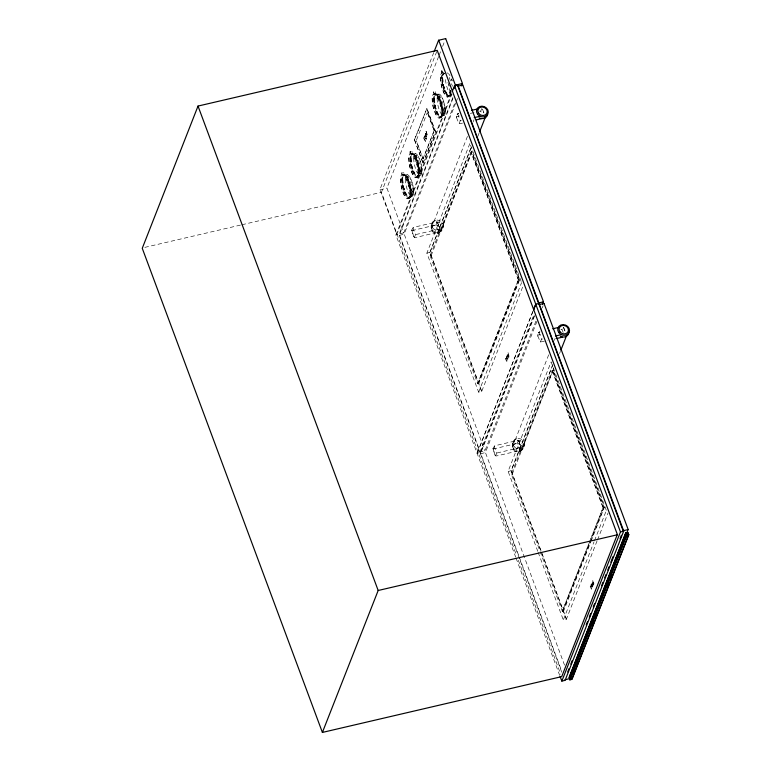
<?xml version="1.0" encoding="UTF-8"?>
<svg xmlns="http://www.w3.org/2000/svg" width="771" height="771" viewBox="0 0 771 771"><rect width="100%" height="100%" fill="white"/><g stroke="black" fill="none" stroke-linecap="round" stroke-linejoin="round"><path stroke-width="0.58" stroke-dasharray="3.85 2.89" d="M450.765 90.429L450.756 92.51M400.486 178.756L401.46 187.623L404.553 195.901M401.932 179.094L402.828 187.295L405.691 194.938M402.693 179.2L403.561 187.112L406.327 194.494M408.755 157.718L409.729 166.584L412.822 174.863M410.201 158.055L411.097 166.257L413.96 173.899M410.962 158.161L411.83 166.073L414.596 173.456M410.798 194.186L409.825 185.319L406.731 177.041M411.02 193.454L410.124 185.262L407.261 177.619M413.584 192.577L412.726 184.664L409.96 177.282M419.067 173.147L418.094 164.281L415 156.002M419.289 172.415L418.393 164.223L415.53 156.58M421.853 171.538L420.995 163.625L418.229 156.243M432.184 98.11L433.157 106.976L436.251 115.255M433.62 98.447L434.516 106.649L437.379 114.291M434.391 98.553L435.258 106.465L438.024 113.848M440.453 77.071L441.417 85.938L444.52 94.216M441.889 77.418L442.785 85.61L445.648 93.252M442.66 77.514L443.527 85.427L446.293 92.809M442.487 113.539L441.523 104.673L438.42 96.394M442.718 112.807L441.822 104.615L438.959 96.973M445.281 111.93L444.414 104.018L441.648 96.635M450.987 91.633L450.987 91.768A11.507 3.421 76.9 0 1 444.751 89.658A11.507 3.421 76.9 0 1 444.125 73.312M414.451 139.792L426.951 108.403M434.179 130.675L427.385 112.402L434.246 130.627L423.077 158.922L416.301 140.804M422.99 163.047L435.422 131.6L426.816 108.335L435.557 131.61L423.154 163.038M512.397 473.808L511.655 474.396M562.367 611.162L603.144 507.395M433.774 52.515L379.92 189.56L396.882 234.673M451.392 93.638L395.889 234.991L515.693 557.096M452.943 98.515L399.253 235.357L479.938 452.085L484.94 450.871L535.98 321.015M406.23 179.026L411.868 194.311A1.031 0.916 -49.9 0 0 412.803 194.099L413.834 191.42L408.167 176.588A1.031 0.916 -49.9 0 0 407.233 176.81L406.298 179.653M414.499 157.988L420.137 173.273A1.031 0.916 -49.9 0 0 421.072 173.061L422.103 170.381L416.436 155.549A1.031 0.916 -49.9 0 0 415.502 155.771L414.567 158.614M423.115 158.903L416.215 140.698L427.365 112.479M411.753 229.989L413.555 236.263L414.403 237.458L415.405 237.535L437.986 232.264L438.998 231.531L439.817 228.409L437.677 222.906L436.087 222.077L413.507 227.358L411.753 229.989L413.815 236.716M469.838 143.579L426.864 253.09L478.656 392.179L481.702 391.446L523.326 285.289M437.928 98.38L443.566 113.665A1.031 0.916 -49.8 0 0 444.491 113.453L445.532 110.773L439.855 95.941A1.031 0.916 -49.8 0 0 438.93 96.163L437.995 99.006M430.141 255.818L477.635 383.544L518.363 279.902L519.384 279.661L471.891 151.954L471.129 152.417M457.251 114.214L458.658 113.366L457.251 114.214L456.422 117.327L458.572 122.83L460.162 123.659L462.494 123.119M477.114 453.406L533.06 310.935M534.611 315.802L480.478 453.762L561.992 672.89M492.977 448.404L494.78 454.668L495.637 455.863L496.63 455.95L519.211 450.669L520.223 449.936L521.051 446.823L518.902 441.311L517.312 440.492L494.731 445.773L492.977 448.404L495.04 455.121M477.683 383.572L478.907 383.322L519.606 279.622L472.006 151.81L470.898 152.099L430.122 255.712L431.317 255.355M537.782 551.304L508.108 471.312L551.072 361.994M538.476 332.619L539.883 331.781L538.476 332.619L537.657 335.732L540.384 341.987L547.227 340.705M591.164 540.943L604.3 507.366L553.077 370.205L552.123 370.504L511.356 474.117L562.329 611.278L603.086 507.675L604.078 507.405L553.048 370.408M425.428 135.725L425.631 136.592L425.505 135.735M433.504 92.616L433.765 92.202M508.07 358.611L507.703 359.353A1.85 0.549 76.9 0 1 506.894 357.956M592.764 586.346L592.398 587.088A1.85 0.549 76.9 0 1 591.714 586.095A1.985 0.588 76.9 0 1 591.569 585.642A1.812 0.54 76.9 0 1 591.357 584.283L591.723 583.348M441.773 70.971C442.101 73.361 441.928 69.612 441.802 71.52M396.66 234.654L451.835 94.226M408.148 176.665L407.204 179.036L412.803 194.099M416.436 155.549L415.473 157.997L421.072 173.061M439.855 95.941L438.892 98.389L444.491 113.453M414.403 237.458L415.521 234.625L413.131 228.621L412.967 227.782L413.902 227.252M437.08 222.164L435.972 224.987L438.362 231.001L438.516 231.84L437.591 232.37L438.998 231.531L438.516 231.84M459.159 123.582L460.277 120.748L457.723 113.896M471.997 151.839L431.162 255.587M477.808 383.611L518.449 279.661M478.656 392.179L521.601 282.562M479.938 452.085L534.062 314.337M495.637 455.863L496.746 453.04L494.356 447.035L494.201 446.187L495.127 445.657M518.314 440.569L517.196 443.402L519.587 449.406L519.75 450.254L518.816 450.784L520.223 449.936L519.75 450.254M540.384 341.987L541.502 339.153L538.948 332.311M553.221 370.253L512.368 473.886L511.472 474.281M597.062 540.924L566.396 619.19L563.35 619.923L594.046 541.801M481.644 391.485L429.881 252.3L471.12 147.328M566.348 619.229L511.115 470.705L552.344 365.733M410.018 151.511L410.336 152.6L410.239 151.569M431.172 255.403L430.237 255.702M436.772 51.532L381.433 192.297L516.657 555.775M438.66 56.437L386.926 188.066L403.609 232.842L395.918 235.049M439.104 55.329L440.848 50.867M442.602 46.414L444.79 40.844M401.855 172.212L402.269 173.234M410.124 151.174L410.538 152.195M426.903 108.345L414.519 139.84L423.067 163.066M433.543 91.566L433.957 92.587M441.812 70.537L442.226 71.549M441.455 71.799L441.571 71.24L441.947 72.243M401.951 173.995L401.508 173.205M410.249 152.88L409.777 152.166M433.678 93.272L433.196 92.559M441.773 72.667L441.436 71.597M403.57 172.347L403.985 173.369M411.839 151.309L412.254 152.33M435.268 91.701L435.682 92.722M405.585 174.583L405.999 175.605M413.854 153.545L414.268 154.566M437.282 93.937L437.697 94.958M407.58 178.573L407.994 179.585M415.848 157.535L416.263 158.547M439.268 97.927L439.682 98.939M417.496 162.642L417.911 163.654M440.925 103.035L441.34 104.046M410.288 189.097L410.702 190.119M418.557 168.059L418.971 169.08M441.985 108.451L442.39 109.472M422.951 158.884L434.16 130.53M410.577 193.984L410.991 194.996M418.846 172.945L419.26 173.967M442.275 113.337L442.689 114.359M450.543 92.298L450.958 93.32M452.943 97.348L399.176 234.162L561.731 671.223M403.744 232.958L454.977 102.601M455.738 102.948L404.187 234.085L484.94 450.871M456.181 101.83L457.502 98.466M467.457 136.39L431.615 227.599L432.001 230.943M473.143 121.934L474.02 119.707M481.798 108.489L480.728 111.111L481.991 114.079M471.226 147.483L430.006 252.348L481.673 391.273M472.17 150.74L440.694 230.828L439.576 232.466L437.706 233.391M477.847 136.274L479.157 132.94M519.394 279.777L478.367 383.071M508.05 352.626L509.062 356.308L507.877 354.255C511.327 363.488 504.282 349.629 508.243 356.404L507.694 353.532L508.687 355.277M533.089 311.012L477.143 453.464M534.168 315.763L480.468 452.558L477.037 453.203M536.963 321.353L485.422 452.49L564.883 666.077M542.244 307.918L543.121 305.682M548.692 354.805L512.84 446.014L513.226 449.348M554.368 340.339L555.245 338.112M552.884 364.77L511.231 470.763L566.367 619.017M553.829 368.037L521.919 449.242L520.801 450.871L518.893 451.816M559.515 353.581L560.382 351.354M562.502 611.355L563.601 611.066L590.721 542.052M594.489 540.683L606.324 510.566M597.525 539.979L608.02 513.033M444.404 111.487L438.93 96.163M420.985 171.095L415.502 155.771M412.716 192.133L407.233 176.81M563.216 332.494L561.953 329.516L563.061 326.692L565.422 331.935M603.192 507.81L552.344 370.379M433.822 92.925L433.716 92.212M426.267 137.98L426.479 138.847L426.344 137.99M441.484 73.235L443.123 72.484M442.853 73.871L444.616 73.312M443.585 74.093L444.318 73.582M433.215 94.274L435.808 93.599M434.584 94.91L436.55 94.39M435.316 95.132L439.316 94.139M450.023 95.315L448.067 95.835M449.724 96.346L447.132 97.011M441.754 116.354L439.798 116.874A11.507 3.421 76.9 0 1 433.601 99.025A11.507 3.421 76.9 0 1 440.087 101.223A11.507 3.421 76.9 0 1 439.798 116.874M441.455 117.375L438.863 118.05A12.461 3.701 76.9 0 1 432.155 98.727A12.461 3.701 76.9 0 1 439.181 101.107A12.461 3.701 76.9 0 1 438.863 118.05M444.356 115.351L440.357 116.354A11.122 3.296 76.9 0 1 434.372 99.112A11.122 3.296 76.9 0 1 440.636 101.232A11.122 3.296 76.9 0 1 440.357 116.354M409.796 153.882L412.389 153.207M411.155 154.518L413.121 153.998M411.887 154.74L415.897 153.747M401.527 174.921L404.12 174.246M402.886 175.557L404.852 175.036M403.618 175.778L407.628 174.786M418.335 175.961L416.369 176.482A11.507 3.421 76.9 0 1 410.182 158.633A11.507 3.421 76.9 0 1 416.668 160.831A11.507 3.421 76.9 0 1 416.369 176.482M418.027 176.983L415.434 177.658A12.461 3.701 76.9 0 1 408.736 158.334A12.461 3.701 76.9 0 1 415.762 160.715A12.461 3.701 76.9 0 1 415.434 177.658M420.927 174.959L416.928 175.961A11.122 3.296 76.9 0 1 410.943 158.72A11.122 3.296 76.9 0 1 417.217 160.84A11.122 3.296 76.9 0 1 416.928 175.961M410.066 197L408.1 197.521A11.507 3.421 76.9 0 1 401.913 179.672A11.507 3.421 76.9 0 1 408.399 181.869A11.507 3.421 76.9 0 1 408.1 197.521M409.758 198.022L407.165 198.696A12.461 3.701 76.9 0 1 400.467 179.373A12.461 3.701 76.9 0 1 407.493 181.754A12.461 3.701 76.9 0 1 407.165 198.696M412.658 195.998L408.659 196.99A11.122 3.296 76.9 0 1 402.674 179.759A11.122 3.296 76.9 0 1 408.948 181.879A11.122 3.296 76.9 0 1 408.659 196.99M438.747 96.279L439.277 95.961M415.328 155.887L415.848 155.569M407.059 176.925L407.58 176.607M518.363 279.902L471.12 151.964M437.967 98.611L438.892 98.389M445.426 110.61L444.53 111.217M456.692 117.78L456.615 116.729L459.795 115.862M414.538 158.219L415.473 157.997M422.007 170.218L421.101 170.825M406.269 179.257L407.204 179.036M379.958 189.926L386.926 188.066M413.738 191.256L412.832 191.863M399.311 235.454L404.187 234.085M411.859 230.606L435.972 224.987M437.677 222.906L439.634 229.016L415.521 234.625M426.903 253.158L429.881 252.3M519.558 279.555L518.459 279.806L470.975 152.051M537.917 336.185L537.84 335.134L541.02 334.267M480.535 453.868L485.422 452.49M493.083 449.021L517.196 443.402M518.902 441.311L520.859 447.421L496.746 453.04M508.137 471.573L511.115 470.705M604.252 507.289L603.24 507.694M516.936 438.641C513.168 439.489 511.077 444.597 513.091 447.874M435.711 220.227C431.943 221.075 429.852 226.192 431.866 229.459M438.892 232.37C442.66 231.522 444.751 226.404 442.727 223.137M520.117 450.784C523.885 449.936 525.976 444.819 523.952 441.552M451.893 94.823L448.616 95.315M470.31 113.414L474.975 112.325M144.813 247.375L240.745 225.026M241.911 224.756L381.433 192.297M479.649 111.236L480.728 111.111M460.277 120.748L461.357 120.623M414.547 139.908L423 163.076M560.874 329.651L561.953 329.516M541.502 339.153L542.582 339.028M447.392 73.062L447.585 73.1A11.122 3.296 76.9 0 0 446.92 73.062M552.055 370.562L552.98 370.687M441.841 70.951L441.822 71.578M604.021 507.453L563.071 610.815M478.839 383.582L477.75 383.216M563.543 611.326L562.445 610.96M592.571 581.989C596.156 589.372 590.991 574.25 593.391 583.011L592.398 581.276L593.313 585.179L591.955 582.404L592.938 584.148M449.985 75.731L449.917 75.597A11.122 3.296 76.9 0 0 448.327 73.544M552.113 370.62L603.076 507.752M401.864 173.253L401.807 173.263M402.019 172.858L402.096 172.926M483.822 112.508L482.434 109.029L483.937 113.067M563.659 327.434L565.162 331.482M449.175 77.399L452.461 86.246M447.903 82.391L449.146 85.716M521.177 281.444L469.915 143.531M606.295 510.306L551.14 361.936M538.158 552.354L563.264 619.807M518.334 560.286L560.7 674.22M516.078 558.165L559.679 675.377M451.478 78.979L452.134 80.926M506.865 357.898L506.807 357.667A1.802 0.53 76.9 0 1 506.653 356.539L507.029 355.604A1.841 0.549 76.9 0 1 507.732 356.674A1.841 0.549 76.9 0 1 508.05 358.544M537.734 334.527L537.84 335.134M520.859 447.421L520.965 448.038M456.509 116.113L456.615 116.729M439.634 229.016L439.74 229.623M450.784 91.537A11.122 3.296 76.9 0 1 444.771 89.494A11.122 3.296 76.9 0 1 444.154 73.708M452.057 94.698A11.122 3.296 76.9 0 1 447.537 88.858A11.122 3.296 76.9 0 1 445.426 76.869M451.44 78.912A11.122 3.296 76.9 0 1 452.105 80.888M591.675 583.281A1.985 0.588 76.9 0 1 592.446 584.428A1.985 0.588 76.9 0 1 592.783 586.442M449.397 88.636A12.461 3.701 76.9 0 1 446.303 96.52A12.461 3.701 76.9 0 1 440.607 81.225A12.461 3.701 76.9 0 1 443.71 73.341M448.751 84.714A12.461 3.701 76.9 0 1 449.059 86.304M450.765 90.544A12.461 3.701 76.9 0 1 444.424 91.257A12.461 3.701 76.9 0 1 443.325 72.522M450.312 90.12A11.507 3.421 76.9 0 1 447.026 95.132A11.507 3.421 76.9 0 1 442.13 81.957A11.507 3.421 76.9 0 1 444.135 73.505M424.619 136.13L425.582 138.375A21.27 6.313 76.9 0 0 425.862 138.703L426.324 139.223L425.756 140.679L425.871 139.194L424.869 137.893A2.13 0.636 76.9 0 1 424.59 137.19L424.358 135.551A1.783 0.53 76.9 0 1 424.416 135.311A1.629 0.482 76.9 0 1 424.561 135.147A2.072 0.617 76.9 0 1 424.667 135.147A2.959 0.877 76.9 0 1 424.792 135.195L424.619 136.13M425.255 133.316C426.922 142.047 428.29 134.385 425.255 133.316M507.887 358.207C506.374 359.864 507.125 353.166 507.887 358.207M592.581 585.941C590.981 587.425 591.887 581.026 592.581 585.941M425.515 140.92L425.496 141.459L423.414 137.99L423.992 136.515L423.828 138.105L425.515 140.92M425.515 133.72L426.72 137.055L425.515 133.72M426.055 131.253L427.577 136.024L426.055 131.253M409.247 183.633L409.623 184.741L409.247 183.633M505.853 358.236L505.506 359.113L506.942 361.657L505.853 358.236M506.316 357.05L507.116 361.214L507.501 360.24L506.316 357.05M590.547 585.979L590.2 586.856L591.636 589.401L590.547 585.979M591.01 584.794L591.81 588.957L592.195 587.974L591.01 584.794M444.674 113.337L444.144 113.655L444.674 113.337M421.245 172.945L420.725 173.263L421.245 172.945M412.977 193.984L412.456 194.292L412.977 193.984M405.44 179.113A11.122 3.296 76.9 0 0 411.425 196.354A11.122 3.296 76.9 0 0 411.704 181.233A11.122 3.296 76.9 0 0 405.44 179.113M413.709 158.074A11.122 3.296 76.9 0 0 419.694 175.316A11.122 3.296 76.9 0 0 419.973 160.195A11.122 3.296 76.9 0 0 413.709 158.074M437.138 98.466A11.122 3.296 76.9 0 0 443.113 115.708A11.122 3.296 76.9 0 0 443.402 100.587A11.122 3.296 76.9 0 0 437.138 98.466M401.672 179.094A12.461 3.701 76.9 0 0 408.37 198.417A12.461 3.701 76.9 0 0 408.688 181.474A12.461 3.701 76.9 0 0 401.672 179.094M409.931 158.055A12.461 3.701 76.9 0 0 416.639 177.378A12.461 3.701 76.9 0 0 416.957 160.435A12.461 3.701 76.9 0 0 409.931 158.055M433.36 98.447A12.461 3.701 76.9 0 0 440.068 117.77A12.461 3.701 76.9 0 0 440.386 100.828A12.461 3.701 76.9 0 0 433.36 98.447M432.252 231.339A4.761 4.173 21.5 0 0 440.337 231.473A4.761 4.173 21.5 0 0 435.788 225.026A4.761 4.173 21.5 0 0 432.252 231.339M513.476 449.753A4.761 4.173 21.5 0 0 521.572 449.879A4.761 4.173 21.5 0 0 517.013 443.431A4.761 4.173 21.5 0 0 513.476 449.753M432.762 228.023A5.985 5.252 21.5 0 0 442.949 228.187A5.985 5.252 21.5 0 0 437.215 220.072A5.985 5.252 21.5 0 0 432.762 228.023M432.078 229.777A5.985 5.252 21.5 0 0 442.265 229.931A5.985 5.252 21.5 0 0 436.531 221.817A5.985 5.252 21.5 0 0 432.078 229.777M513.987 446.428A5.985 5.252 21.5 0 0 524.174 446.592A5.985 5.252 21.5 0 0 518.44 438.477A5.985 5.252 21.5 0 0 513.987 446.428M513.303 448.182A5.985 5.252 21.5 0 0 523.49 448.346A5.985 5.252 21.5 0 0 517.755 440.231A5.985 5.252 21.5 0 0 513.303 448.182M402.587 179.518A11.507 3.421 76.9 0 0 408.784 197.366A11.507 3.421 76.9 0 0 409.073 181.715A11.507 3.421 76.9 0 0 402.587 179.518M410.856 158.479A11.507 3.421 76.9 0 0 417.053 176.328A11.507 3.421 76.9 0 0 417.342 160.676A11.507 3.421 76.9 0 0 410.856 158.479M434.285 98.871A11.507 3.421 76.9 0 0 440.472 116.72A11.507 3.421 76.9 0 0 440.771 101.068A11.507 3.421 76.9 0 0 434.285 98.871"/><path stroke-width="1.16" d="M445.667 38.617L438.593 40.265L434.208 51.406M322.394 732.431L378.175 590.49L198.022 106.07L437.215 50.356L617.349 534.476L561.722 676.62L322.394 732.431L142.259 248.301L198.022 106.07M462.773 85.032L457.781 86.198M560.093 676.504L561.847 681.101L565.104 680.34L623.72 531.046L457.791 85.003L454.533 85.754L452.269 91.402M544.008 303.446L539.006 304.603M561.847 681.101L620.462 531.942L454.533 85.754M454.032 88.655L455.41 85.157L438.689 40.198M461.55 85.889L462.378 83.297L445.677 38.569M479.601 131.831L485.72 116.257M542.582 304.217L543.42 301.615L462.783 84.983M560.825 350.236L566.502 335.78M567.726 671.946L569.046 668.582M570.8 664.101L572.121 660.747M586.201 624.924L587.521 621.561M589.285 617.089L590.605 613.726M593.246 607.008L594.566 603.654M601.602 585.738L602.922 582.384M604.686 577.903L606.006 574.549M607.76 570.068L609.08 566.704M610.844 562.232L613.041 556.633M620.077 538.717L621.397 535.363M569.509 678.788L626.168 533.927L628.307 533.416L627.093 537.088M569.461 678.779L626.197 533.956M626.833 533.079L628.114 529.359L544.008 303.398M628.799 534.708L626.563 534.997L569.856 679.858L572.005 679.347L628.808 534.795L626.688 535.257L569.865 679.849M573.807 672.678L575.127 669.315M576.891 664.833L578.211 661.47M592.301 625.609L593.622 622.245M595.385 617.764L596.706 614.4M607.712 586.394L609.032 583.03M610.796 578.549L612.116 575.185M569.798 679.569L571.87 679.087L628.702 534.496M538.466 303.148L457.887 86.13M623.161 530.882L539.112 304.535M625.801 532.886L569.065 677.709L625.773 532.857L628.018 532.655M564.854 679.839L569.644 678.615M462.398 83.528L455.41 85.157M535.903 304.179L533.522 309.894L535.7 304.208L539.093 303.504M543.439 301.846L538.534 302.984M623.729 531.18L620.462 531.942M628.134 529.59L623.228 530.727M617.369 534.775L378.175 590.49M627.97 532.636L625.898 533.118M628.365 533.705L626.341 534.178M471.505 110.378L477.336 109.019M474.204 117.626L480.034 116.267M476.507 119.852L481.181 118.763M552.73 328.783L558.57 327.424M555.428 336.04L561.259 334.681M556.566 338.536L562.406 337.168M487.6 114.089A5.985 5.252 21.5 0 1 479.138 117.886M477.008 109.694A5.985 5.252 21.5 0 1 477.789 108.99M568.776 331.443A5.985 5.252 21.5 0 1 566.406 336.301A5.985 5.252 21.5 0 1 560.363 336.301M478.637 113.308A4.761 4.173 21.5 0 0 486.732 113.433A4.761 4.173 21.5 0 0 482.174 106.986A4.761 4.173 21.5 0 0 478.637 113.308M559.862 331.713A4.761 4.173 21.5 0 0 567.957 331.848A4.761 4.173 21.5 0 0 563.408 325.401A4.761 4.173 21.5 0 0 559.862 331.713M477.519 114.147A5.985 5.252 21.5 0 0 487.706 114.301A5.985 5.252 21.5 0 0 481.971 106.186A5.985 5.252 21.5 0 0 477.519 114.147M558.744 332.552A5.985 5.252 21.5 0 0 568.931 332.715A5.985 5.252 21.5 0 0 563.196 324.601A5.985 5.252 21.5 0 0 558.744 332.552"/></g></svg>
